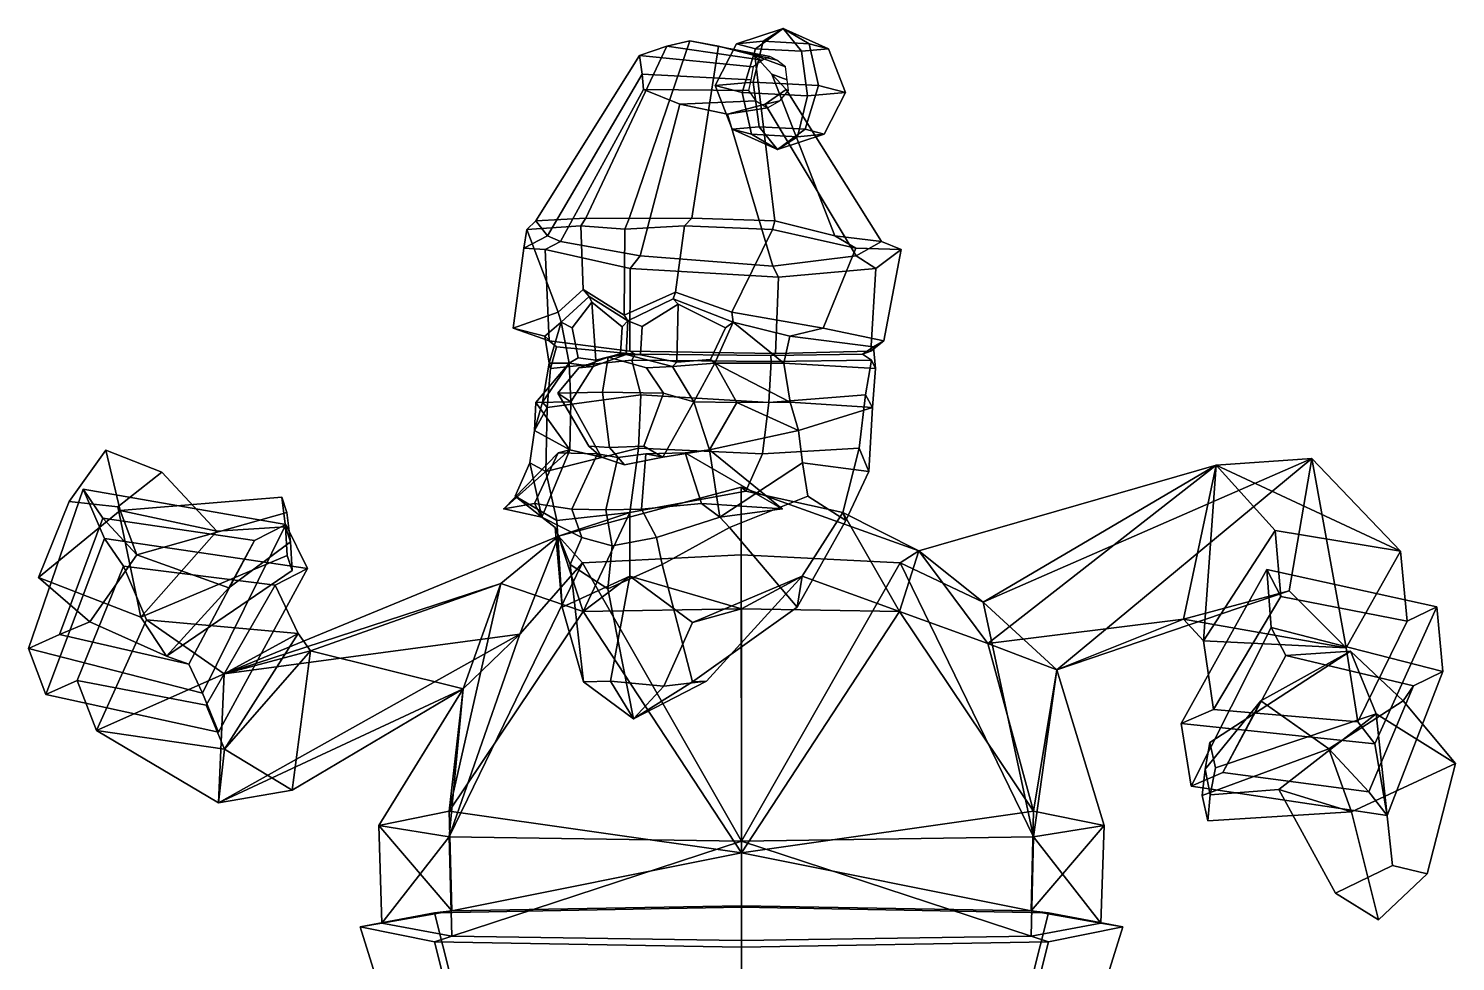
# Model space of a CAD drawing. Extents: x -242 to 239, y -158 to 324.
# Drawn here: x -241.7 to 238.6, y 10.1 to 324.1 of the extents above; entities that cross this region are included whole.
import ezdxf

# ---------------------------------------------------------------- set-up
doc = ezdxf.new("R2010")
doc.units = 0

msp = doc.modelspace()

# ---------------------------------------------------------------- linework, layer by layer
for p in [(-81.782433, 162.4823, 66.556587), (11.933742, 162.4823, 111.663635)]:
    msp.add_point(p)
for points in [[(5.599114, 319.831787, 3.825067), (12.322762, 324.136414, -10.144235), (-3.446187, 319.001892, -8.761056)], [(-3.446187, 319.001892, -8.761056), (12.322762, 324.136414, -10.144235), (2.988065, 317.342102, -22.129099)], [(12.322762, 324.136414, -10.144235), (18.467644, 316.512207, -22.911074), (2.988065, 317.342102, -22.129099)], [(5.599114, 319.831787, 3.825067), (21.078695, 319.001892, 3.04316), (12.322762, 324.136414, -10.144235)], [(12.322762, 324.136414, -10.144235), (27.512947, 317.342102, -10.324883), (18.467644, 316.512207, -22.911074)], [(21.078695, 319.001892, 3.04316), (27.512947, 317.342102, -10.324883), (12.322762, 324.136414, -10.144235)], [(-70.939857, 259.394043, 60.057053), (-54.151421, 260.266205, 82.498932), (-26.878944, 318.151642, 49.202705), (-36.040905, 315.073486, 40.729267)], [(-39.545177, 260.153259, 97.779648), (-19.131643, 319.948029, 55.303139), (-26.878944, 318.151642, 49.202705), (-54.151421, 260.266205, 82.498932)], [(-39.545177, 260.153259, 97.779648), (-18.490595, 260.266205, 99.66304), (-9.530823, 318.151642, 57.552631), (-19.131643, 319.948029, 55.303139)], [(5.356019, 313.435608, -1.907923), (2.246659, 311.282776, -3.150227), (-36.040905, 315.073486, 40.729267), (-26.878944, 318.151642, 49.202705)], [(7.842748, 314.692017, -0.859417), (5.356019, 313.435608, -1.907923), (-26.878944, 318.151642, 49.202705), (-19.131643, 319.948029, 55.303139)], [(7.842748, 314.692017, -0.859417), (-19.131643, 319.948029, 55.303139), (-9.530823, 318.151642, 57.552631), (10.213493, 313.435608, 0.430057)], [(9.522233, 259.394043, 98.784714), (2.807155, 315.073486, 59.427452), (-9.530823, 318.151642, 57.552631), (-18.490595, 260.266205, 99.66304)], [(2.235302, 306.119934, 10.813848), (5.599114, 319.831787, 3.825067), (-3.446187, 319.001892, -8.761056), (-10.556712, 304.94632, -6.985609)], [(-10.556712, 304.94632, -6.985609), (-3.446187, 319.001892, -8.761056), (2.988065, 317.342102, -22.129099), (-1.457271, 302.598999, -25.890949)], [(10.213493, 313.435608, 0.430057), (-9.530823, 318.151642, 57.552631), (2.807155, 315.073486, 59.427452), (13.124115, 311.282776, 2.085266)], [(2.988065, 317.342102, -22.129099), (18.467644, 316.512207, -22.911074), (20.434145, 301.425323, -26.996752), (-1.457271, 302.598999, -25.890949)], [(2.235302, 306.119934, 10.813848), (24.126701, 304.946289, 9.708071), (21.078695, 319.001892, 3.04316), (5.599114, 319.831787, 3.825067)], [(27.512947, 317.342102, -10.324883), (33.226143, 302.598969, -9.19727), (20.434145, 301.425323, -26.996752), (18.467644, 316.512207, -22.911074)], [(24.126701, 304.946289, 9.708071), (33.226143, 302.598969, -9.19727), (27.512947, 317.342102, -10.324883), (21.078695, 319.001892, 3.04316)], [(-67.030006, 254.347687, 31.088392), (-70.939857, 259.394043, 60.057053), (-36.040905, 315.073486, 40.729267), (-35.183743, 308.733521, 32.772087)], [(2.246659, 311.282776, -3.150227), (1.366171, 306.848633, -3.050258), (-35.183743, 308.733521, 32.772087), (-36.040905, 315.073486, 40.729267)], [(29.724207, 254.347687, 77.657707), (8.491523, 308.73349, 53.793682), (2.807155, 315.073486, 59.427452), (9.522233, 259.394043, 98.784714)], [(13.124115, 311.282776, 2.085266), (2.807155, 315.073486, 59.427452), (8.491523, 308.73349, 53.793682), (13.595244, 306.848633, 2.835789)], [(-62.65036, 252.410858, 7.532011), (-67.030006, 254.347687, 31.088392), (-35.183743, 308.733521, 32.772087), (-34.755127, 303.619415, 26.226997)], [(1.366171, 306.848633, -3.050258), (0.582347, 303.271881, -3.005037), (-34.755127, 303.619415, 26.226997), (-35.183743, 308.733521, 32.772087)], [(45.403042, 252.410858, 59.539795), (13.339589, 303.619415, 49.37574), (8.491523, 308.73349, 53.793682), (29.724207, 254.347687, 77.657707)], [(13.595244, 306.848633, 2.835789), (8.491523, 308.73349, 53.793682), (13.339589, 303.619415, 49.37574), (14.048865, 303.271881, 3.476613)], [(-35.864693, 247.581177, -2.953673), (-62.65036, 252.410858, 7.532011), (-34.755127, 303.619415, 26.226997), (-22.518835, 298.620239, 25.51688)], [(0.582347, 303.271881, -3.005037), (3.124976, 299.775513, -1.368211), (-22.518835, 298.620239, 25.51688), (-34.755127, 303.619415, 26.226997)], [(2.235302, 306.119934, 10.813848), (-10.556712, 304.94632, -6.985609), (-4.843511, 290.203186, -5.857925), (4.20179, 291.033081, 6.728198)], [(-10.556712, 304.94632, -6.985609), (-1.457271, 302.598999, -25.890949), (1.590741, 288.543396, -19.225967), (-4.843511, 290.203186, -5.857925)], [(1.590741, 288.543396, -19.225967), (-1.457271, 302.598999, -25.890949), (20.434145, 301.425323, -26.996752), (17.07032, 287.71347, -20.007944)], [(2.235302, 306.119934, 10.813848), (4.20179, 291.033081, 6.728198), (19.68137, 290.203186, 5.94629), (24.126701, 304.946289, 9.708071)], [(36.888927, 247.581177, 32.063778), (6.261361, 298.620239, 39.36924), (13.339589, 303.619415, 49.37574), (45.403042, 252.410858, 59.539795)], [(14.048865, 303.271881, 3.476613), (13.339589, 303.619415, 49.37574), (6.261361, 298.620239, 39.36924), (11.18343, 299.775513, 2.510451)], [(26.115622, 288.543396, -7.421753), (17.07032, 287.71347, -20.007944), (20.434145, 301.425323, -26.996752), (33.226143, 302.598969, -9.19727)], [(24.126701, 304.946289, 9.708071), (19.68137, 290.203186, 5.94629), (26.115622, 288.543396, -7.421753), (33.226143, 302.598969, -9.19727)], [(8.842173, 244.156799, -2.751795), (-35.864693, 247.581177, -2.953673), (-22.518835, 298.620239, 25.51688), (-6.391259, 295.25238, 28.833208)], [(3.124976, 299.775513, -1.368211), (7.045481, 297.420044, 0.797004), (-6.391259, 295.25238, 28.833208), (-22.518835, 298.620239, 25.51688)], [(11.18343, 299.775513, 2.510451), (6.261361, 298.620239, 39.36924), (-6.391259, 295.25238, 28.833208), (7.045481, 297.420044, 0.797004)], [(8.842173, 244.156799, -2.751795), (-6.391259, 295.25238, 28.833208), (6.261361, 298.620239, 39.36924), (36.888927, 247.581177, 32.063778)], [(4.20179, 291.033081, 6.728198), (-4.843511, 290.203186, -5.857925), (10.346638, 283.408875, -6.03859)], [(-4.843511, 290.203186, -5.857925), (1.590741, 288.543396, -19.225967), (10.346638, 283.408875, -6.03859)], [(10.346638, 283.408875, -6.03859), (1.590741, 288.543396, -19.225967), (17.07032, 287.71347, -20.007944)], [(4.20179, 291.033081, 6.728198), (10.346638, 283.408875, -6.03859), (19.68137, 290.203186, 5.94629)], [(19.68137, 290.203186, 5.94629), (10.346638, 283.408875, -6.03859), (26.115622, 288.543396, -7.421753)], [(10.346638, 283.408875, -6.03859), (17.07032, 287.71347, -20.007944), (26.115622, 288.543396, -7.421753)], [(-73.986374, 256.444275, 63.522026), (-70.939857, 259.394043, 60.057053), (-67.030006, 254.347687, 31.088392), (-75.012947, 250.214417, 28.539202)], [(-55.866356, 257.719818, 86.958115), (-54.151421, 260.266205, 82.498932), (-70.939857, 259.394043, 60.057053), (-73.986374, 256.444275, 63.522026)], [(-41.014297, 256.607758, 100.831947), (-39.545177, 260.153259, 97.779648), (-54.151421, 260.266205, 82.498932), (-55.866356, 257.719818, 86.958115)], [(-41.014297, 256.607758, 100.831947), (-20.905949, 257.719818, 103.785103), (-18.490595, 260.266205, 99.66304), (-39.545177, 260.153259, 97.779648)], [(-20.905949, 257.719818, 103.785103), (8.714588, 256.444275, 103.327286), (9.522233, 259.394043, 98.784714), (-18.490595, 260.266205, 99.66304)], [(8.714588, 256.444275, 103.327286), (36.69648, 250.214417, 82.306686), (29.724207, 254.347687, 77.657707), (9.522233, 259.394043, 98.784714)], [(-63.450615, 228.662231, 73.699852), (-73.986374, 256.444275, 63.522026), (-75.012947, 250.214417, 28.539202), (-78.634377, 223.21051, 45.394836)], [(-55.013355, 236.229553, 90.620193), (-55.866356, 257.719818, 86.958115), (-73.986374, 256.444275, 63.522026), (-63.450615, 228.662231, 73.699852)], [(-41.269726, 227.663177, 101.36264), (-41.014297, 256.607758, 100.831947), (-55.866356, 257.719818, 86.958115), (-55.013355, 236.229553, 90.620193)], [(-41.269726, 227.663177, 101.36264), (-23.946085, 235.422394, 105.598007), (-20.905949, 257.719818, 103.785103), (-41.014297, 256.607758, 100.831947)], [(-23.946085, 235.422394, 105.598007), (-5.026733, 228.662231, 101.820183), (8.714588, 256.444275, 103.327286), (-20.905949, 257.719818, 103.785103)], [(-5.026733, 228.662231, 101.820183), (25.781759, 223.21051, 95.651947), (36.69648, 250.214417, 82.306686), (8.714588, 256.444275, 103.327286)], [(-78.634377, 223.21051, 45.394836), (-75.012947, 250.214417, 28.539202), (-67.868683, 249.747925, 3.260792), (-66.439819, 219.010376, 9.513678)], [(-75.012947, 250.214417, 28.539202), (-67.030006, 254.347687, 31.088392), (-62.65036, 252.410858, 7.532011), (-67.868683, 249.747925, 3.260792)], [(-67.868683, 249.747925, 3.260792), (-62.65036, 252.410858, 7.532011), (-35.864693, 247.581177, -2.953673), (-39.244537, 243.343018, -8.679534)], [(-66.439819, 219.010376, 9.513678), (-67.868683, 249.747925, 3.260792), (-39.244537, 243.343018, -8.679534), (-39.357567, 215.553711, -6.38028)], [(25.781759, 223.21051, 95.651947), (46.218166, 219.010376, 63.73772), (51.996582, 249.747925, 60.953812), (36.69648, 250.214417, 82.306686)], [(36.69648, 250.214417, 82.306686), (51.996582, 249.747925, 60.953812), (45.403042, 252.410858, 59.539795), (29.724207, 254.347687, 77.657707)], [(51.996582, 249.747925, 60.953812), (43.472496, 243.343018, 31.133463), (36.888927, 247.581177, 32.063778), (45.403042, 252.410858, 59.539795)], [(46.218166, 219.010376, 63.73772), (41.745983, 215.553711, 32.65612), (43.472496, 243.343018, 31.133463), (51.996582, 249.747925, 60.953812)], [(-39.244537, 243.343018, -8.679534), (-35.864693, 247.581177, -2.953673), (8.842173, 244.156799, -2.751795), (10.772462, 240.417297, -6.762238)], [(43.472496, 243.343018, 31.133463), (10.772462, 240.417297, -6.762238), (8.842173, 244.156799, -2.751795), (36.888927, 247.581177, 32.063778)], [(-39.357567, 215.553711, -6.38028), (-39.244537, 243.343018, -8.679534), (10.772462, 240.417297, -6.762238), (9.760861, 214.723877, -4.660499)], [(41.745983, 215.553711, 32.65612), (9.760861, 214.723877, -4.660499), (10.772462, 240.417297, -6.762238), (43.472496, 243.343018, 31.133463)], [(-55.013355, 236.229553, 90.620193), (-63.450615, 228.662231, 73.699852), (-62.434814, 225.316376, 72.264297), (-52.976746, 233.974609, 90.005898)], [(-41.269726, 227.663177, 101.36264), (-55.013355, 236.229553, 90.620193), (-52.976746, 233.974609, 90.005898), (-40.003349, 225.7005, 98.73156)], [(-41.269726, 227.663177, 101.36264), (-40.003349, 225.7005, 98.73156), (-24.73645, 233.16748, 103.623039), (-23.946085, 235.422394, 105.598007)], [(-23.946085, 235.422394, 105.598007), (-24.73645, 233.16748, 103.623039), (-4.538432, 225.316376, 100.13073), (-5.026733, 228.662231, 101.820183)], [(-52.094582, 232.007935, 87.576233), (-52.976746, 233.974609, 90.005898), (-62.434814, 225.316376, 72.264297), (-58.695141, 223.372406, 73.765503)], [(-50.723587, 212.471863, 86.801506), (-52.094582, 232.007935, 87.576233), (-58.695141, 223.372406, 73.765503), (-56.694981, 213.265991, 78.249626)], [(-52.094582, 232.007935, 87.576233), (-41.953419, 223.683929, 94.516785), (-40.003349, 225.7005, 98.73156), (-52.976746, 233.974609, 90.005898)], [(-41.953419, 223.683929, 94.516785), (-52.094582, 232.007935, 87.576233), (-50.723587, 212.471863, 86.801506), (-42.428165, 214.593323, 95.503136)], [(-23.075825, 231.307495, 101.341591), (-24.73645, 233.16748, 103.623039), (-40.003349, 225.7005, 98.73156), (-35.161163, 223.808105, 97.982399)], [(-35.161163, 223.808105, 97.982399), (-35.726391, 214.335754, 99.156731), (-23.514868, 211.842407, 99.217033), (-23.075825, 231.307495, 101.341591)], [(-23.075825, 231.307495, 101.341591), (-7.172363, 223.422974, 95.783234), (-4.538432, 225.316376, 100.13073), (-24.73645, 233.16748, 103.623039)], [(-23.514868, 211.842407, 99.217033), (-12.161275, 212.665131, 97.676903), (-7.172363, 223.422974, 95.783234), (-23.075825, 231.307495, 101.341591)], [(-67.925163, 220.569641, 51.1959), (-62.434814, 225.316376, 72.264297), (-63.450615, 228.662231, 73.699852), (-78.634377, 223.21051, 45.394836)], [(14.567205, 220.569641, 90.900764), (25.781759, 223.21051, 95.651947), (-5.026733, 228.662231, 101.820183), (-4.538432, 225.316376, 100.13073)], [(-78.634377, 223.21051, 45.394836), (-66.439819, 219.010376, 9.513678), (-64.023987, 217.031555, 12.116275), (-67.925163, 220.569641, 51.1959)], [(-66.432526, 211.466766, 52.643444), (-62.434814, 225.316376, 72.264297), (-67.925163, 220.569641, 51.1959)], [(-59.707783, 211.453552, 77.966576), (-62.434814, 225.316376, 72.264297), (-66.432526, 211.466766, 52.643444)], [(-56.694981, 213.265991, 78.249626), (-58.695141, 223.372406, 73.765503), (-62.434814, 225.316376, 72.264297), (-59.707783, 211.453552, 77.966576)], [(-42.428165, 214.593323, 95.503136), (-40.58997, 214.434143, 99.950348), (-40.003349, 225.7005, 98.73156), (-41.953419, 223.683929, 94.516785)], [(-35.726391, 214.335754, 99.156731), (-35.161163, 223.808105, 97.982399), (-40.003349, 225.7005, 98.73156), (-40.58997, 214.434143, 99.950348)], [(-12.161275, 212.665131, 97.676903), (-10.696329, 211.453552, 101.556549), (-4.538432, 225.316376, 100.13073), (-7.172363, 223.422974, 95.783234)], [(-10.696329, 211.453552, 101.556549), (12.504706, 211.466766, 90.637161), (-4.538432, 225.316376, 100.13073)], [(12.504706, 211.466766, 90.637161), (14.567205, 220.569641, 90.900764), (-4.538432, 225.316376, 100.13073)], [(25.781759, 223.21051, 95.651947), (14.567205, 220.569641, 90.900764), (42.677017, 217.031555, 63.473129), (46.218166, 219.010376, 63.73772)], [(-67.925163, 220.569641, 51.1959), (-64.023987, 217.031555, 12.116275), (-65.988579, 209.655396, 12.729166), (-66.432526, 211.466766, 52.643444)], [(-66.439819, 219.010376, 9.513678), (-39.357567, 215.553711, -6.38028), (-37.486855, 214.469971, -4.303928), (-64.023987, 217.031555, 12.116275)], [(-65.988579, 209.655396, 12.729166), (-64.023987, 217.031555, 12.116275), (-37.486855, 214.469971, -4.303928), (-38.629013, 212.514038, -7.262715)], [(14.567205, 220.569641, 90.900764), (12.504706, 211.466766, 90.637161), (43.423542, 209.655396, 65.390923), (42.677017, 217.031555, 63.473129)], [(46.218166, 219.010376, 63.73772), (42.677017, 217.031555, 63.473129), (38.956181, 214.469971, 32.489296), (41.745983, 215.553711, 32.65612)], [(43.423542, 209.655396, 65.390923), (41.981171, 212.514038, 31.536221), (38.956181, 214.469971, 32.489296), (42.677017, 217.031555, 63.473129)], [(-71.002426, 198.190674, 76.461983), (-59.707783, 211.453552, 77.966576), (-68.723427, 198.368408, 51.772949)], [(-71.002426, 198.190674, 76.461983), (-59.132019, 198.427429, 85.537064), (-59.707783, 211.453552, 77.966576)], [(-66.432526, 211.466766, 52.643444), (-65.988579, 209.655396, 12.729166), (-67.110229, 196.526398, 15.009326), (-68.723427, 198.368408, 51.772949)], [(-68.723427, 198.368408, 51.772949), (-59.707783, 211.453552, 77.966576), (-66.432526, 211.466766, 52.643444)], [(-67.110229, 196.526398, 15.009326), (-65.988579, 209.655396, 12.729166), (-38.629013, 212.514038, -7.262715), (-35.652096, 200.780579, -7.118843)], [(-48.544437, 201.745331, 117.072624), (-46.61298, 213.444153, 113.059761), (-56.503399, 209.91449, 104.503014), (-63.500843, 201.386322, 102.72477)], [(-50.723587, 212.471863, 86.801506), (-56.694981, 213.265991, 78.249626), (-59.707783, 211.453552, 77.966576), (-51.671997, 210.346069, 88.847801)], [(-59.132019, 198.427429, 85.537064), (-51.671997, 210.346069, 88.847801), (-59.707783, 211.453552, 77.966576)], [(-46.61298, 213.444153, 113.059761), (-40.58997, 214.434143, 99.950348), (-51.671997, 210.346069, 88.847801), (-56.503399, 209.91449, 104.503014)], [(-50.723587, 212.471863, 86.801506), (-51.671997, 210.346069, 88.847801), (-40.58997, 214.434143, 99.950348), (-42.428165, 214.593323, 95.503136)], [(-48.544437, 201.745331, 117.072624), (-28.000513, 201.386322, 119.81163), (-33.755466, 209.91449, 115.451942), (-46.61298, 213.444153, 113.059761)], [(-46.61298, 213.444153, 113.059761), (-33.755466, 209.91449, 115.451942), (-24.999393, 210.346069, 101.685745), (-40.58997, 214.434143, 99.950348)], [(-23.514868, 211.842407, 99.217033), (-35.726391, 214.335754, 99.156731), (-40.58997, 214.434143, 99.950348), (-24.999393, 210.346069, 101.685745)], [(-39.357567, 215.553711, -6.38028), (9.760861, 214.723877, -4.660499), (8.179764, 214.070465, -1.375555), (-37.486855, 214.469971, -4.303928)], [(-38.629013, 212.514038, -7.262715), (-37.486855, 214.469971, -4.303928), (8.179764, 214.070465, -1.375555), (8.211805, 212.025146, -1.442129)], [(-35.652096, 200.780579, -7.118843), (-38.629013, 212.514038, -7.262715), (8.211805, 212.025146, -1.442129), (7.41362, 198.194336, 0.216209)], [(-23.514868, 211.842407, 99.217033), (-24.999393, 210.346069, 101.685745), (-10.696329, 211.453552, 101.556549), (-12.161275, 212.665131, 97.676903)], [(-17.75812, 198.427429, 105.450966), (-10.696329, 211.453552, 101.556549), (-24.999393, 210.346069, 101.685745)], [(-3.260337, 198.190674, 109.067307), (-10.696329, 211.453552, 101.556549), (-17.75812, 198.427429, 105.450966)], [(14.614174, 198.368408, 91.884628), (12.504706, 211.466766, 90.637161), (-10.696329, 211.453552, 101.556549)], [(-3.260337, 198.190674, 109.067307), (14.614174, 198.368408, 91.884628), (-10.696329, 211.453552, 101.556549)], [(40.011669, 200.780579, 29.299307), (7.41362, 198.194336, 0.216209), (8.211805, 212.025146, -1.442129), (41.981171, 212.514038, 31.536221)], [(41.745983, 215.553711, 32.65612), (38.956181, 214.469971, 32.489296), (8.179764, 214.070465, -1.375555), (9.760861, 214.723877, -4.660499)], [(41.981171, 212.514038, 31.536221), (8.211805, 212.025146, -1.442129), (8.179764, 214.070465, -1.375555), (38.956181, 214.469971, 32.489296)], [(12.504706, 211.466766, 90.637161), (14.614174, 198.368408, 91.884628), (42.341148, 196.526398, 67.68998), (43.423542, 209.655396, 65.390923)], [(42.341148, 196.526398, 67.68998), (40.011669, 200.780579, 29.299307), (41.981171, 212.514038, 31.536221), (43.423542, 209.655396, 65.390923)], [(-63.500843, 201.386322, 102.72477), (-56.503399, 209.91449, 104.503014), (-51.671997, 210.346069, 88.847801), (-59.132019, 198.427429, 85.537064)], [(-28.000513, 201.386322, 119.81163), (-17.75812, 198.427429, 105.450966), (-24.999393, 210.346069, 101.685745), (-33.755466, 209.91449, 115.451942)], [(-46.139568, 183.134644, 112.07618), (-48.544437, 201.745331, 117.072624), (-63.500843, 201.386322, 102.72477), (-53.124252, 183.512024, 102.896317)], [(-46.139568, 183.134644, 112.07618), (-34.607693, 183.512024, 111.808624), (-28.000513, 201.386322, 119.81163), (-48.544437, 201.745331, 117.072624)], [(-68.723427, 198.368408, 51.772949), (-67.110229, 196.526398, 15.009326), (-71.358368, 188.833313, 50.177738)], [(-71.358368, 188.833313, 50.177738), (-71.002426, 198.190674, 76.461983), (-68.723427, 198.368408, 51.772949)], [(-59.480415, 182.297607, 79.031998), (-71.002426, 198.190674, 76.461983), (-71.358368, 188.833313, 50.177738)], [(-59.480415, 182.297607, 79.031998), (-59.132019, 198.427429, 85.537064), (-71.002426, 198.190674, 76.461983)], [(-67.564934, 175.017761, 16.960173), (-67.110229, 196.526398, 15.009326), (-35.652096, 200.780579, -7.118843), (-36.414326, 182.879761, -3.707383)], [(-53.124252, 183.512024, 102.896317), (-63.500843, 201.386322, 102.72477), (-59.132019, 198.427429, 85.537064), (-48.890934, 179.840576, 90.757713)], [(-48.890934, 179.840576, 90.757713), (-59.132019, 198.427429, 85.537064), (-59.480415, 182.297607, 79.031998)], [(-36.414326, 182.879761, -3.707383), (-35.652096, 200.780579, -7.118843), (7.41362, 198.194336, 0.216209), (5.285491, 180.962708, 4.637693)], [(-34.607693, 183.512024, 111.808624), (-28.226994, 179.840576, 100.70359), (-17.75812, 198.427429, 105.450966), (-28.000513, 201.386322, 119.81163)], [(-28.226994, 179.840576, 100.70359), (-12.456619, 182.297607, 101.665276), (-17.75812, 198.427429, 105.450966)], [(-12.456619, 182.297607, 101.665276), (-3.260337, 198.190674, 109.067307), (-17.75812, 198.427429, 105.450966)], [(-12.456619, 182.297607, 101.665276), (17.504667, 188.833313, 92.948898), (-3.260337, 198.190674, 109.067307)], [(17.504667, 188.833313, 92.948898), (14.614174, 198.368408, 91.884628), (-3.260337, 198.190674, 109.067307)], [(37.820869, 182.879761, 32.023174), (5.285491, 180.962708, 4.637693), (7.41362, 198.194336, 0.216209), (40.011669, 200.780579, 29.299307)], [(14.614174, 198.368408, 91.884628), (17.504667, 188.833313, 92.948898), (42.341148, 196.526398, 67.68998)], [(41.100082, 175.017761, 69.262337), (37.820869, 182.879761, 32.023174), (40.011669, 200.780579, 29.299307), (42.341148, 196.526398, 67.68998)], [(-73.013092, 177.912476, 49.913185), (-71.358368, 188.833313, 50.177738), (-67.110229, 196.526398, 15.009326), (-67.564934, 175.017761, 16.960173)], [(18.743681, 177.912476, 94.077148), (41.100082, 175.017761, 69.262337), (42.341148, 196.526398, 67.68998), (17.504667, 188.833313, 92.948898)], [(-73.013092, 177.912476, 49.913185), (-68.892746, 159.653809, 82.197968), (-59.480415, 182.297607, 79.031998), (-71.358368, 188.833313, 50.177738)], [(18.743681, 177.912476, 94.077148), (17.504667, 188.833313, 92.948898), (-12.456619, 182.297607, 101.665276), (-9.059462, 159.653809, 110.996658)], [(-63.842125, 158.525452, 23.817686), (-67.564934, 175.017761, 16.960173), (-36.414326, 182.879761, -3.707383), (-39.359715, 161.25, 26.466305)], [(-46.139568, 183.134644, 112.07618), (-53.124252, 183.512024, 102.896317), (-48.890934, 179.840576, 90.757713), (-41.158493, 177.217102, 101.131531)], [(-46.139568, 183.134644, 112.07618), (-41.158493, 177.217102, 101.131531), (-28.226994, 179.840576, 100.70359), (-34.607693, 183.512024, 111.808624)], [(-39.359715, 161.25, 26.466305), (-36.414326, 182.879761, -3.707383), (5.285491, 180.962708, 4.637693), (-0.298874, 168.365967, 9.851535)], [(32.399494, 161.25, 38.548214), (-0.298874, 168.365967, 9.851535), (5.285491, 180.962708, 4.637693), (37.820869, 182.879761, 32.023174)], [(33.418095, 158.525452, 70.630547), (32.399494, 161.25, 38.548214), (37.820869, 182.879761, 32.023174), (41.100082, 175.017761, 69.262337)], [(-228.037048, 164.960663, 193.686203), (-215.683151, 182.144348, 198.945206), (-210.845596, 161.878296, 133.091766), (-238.381607, 139.341064, 140.392807)], [(-211.700974, 163.132263, 210.332199), (-196.811234, 174.733429, 206.102097), (-215.683151, 182.144348, 198.945206), (-228.037048, 164.960663, 193.686203)], [(-196.811234, 174.733429, 206.102097), (-178.324829, 154.878174, 158.510178), (-210.845596, 161.878296, 133.091766), (-215.683151, 182.144348, 198.945206)], [(-63.434803, 181.262573, 92.703674), (-59.480415, 182.297607, 79.031998), (-81.782433, 162.4823, 66.556587)], [(-81.782433, 162.4823, 66.556587), (-59.480415, 182.297607, 79.031998), (-68.892746, 159.653809, 82.197968)], [(-71.41346, 164.286133, 92.039726), (-63.434803, 181.262573, 92.703674), (-81.782433, 162.4823, 66.556587)], [(-73.013092, 177.912476, 49.913185), (-77.876656, 166.74585, 51.432999), (-64.408981, 156.185425, 74.45755), (-68.892746, 159.653809, 82.197968)], [(-63.842125, 158.525452, 23.817686), (-77.876656, 166.74585, 51.432999), (-73.013092, 177.912476, 49.913185), (-67.564934, 175.017761, 16.960173)], [(-50.245487, 181.003601, 99.189827), (-63.434803, 181.262573, 92.703674), (-71.41346, 164.286133, 92.039726), (-58.785686, 162.334045, 107.800217)], [(-63.434803, 181.262573, 92.703674), (-50.245487, 181.003601, 99.189827), (-48.890934, 179.840576, 90.757713), (-59.480415, 182.297607, 79.031998)], [(-58.785686, 162.334045, 107.800217), (-47.37886, 162.149475, 114.055206), (-43.317337, 179.66571, 105.616829), (-50.245487, 181.003601, 99.189827)], [(-43.317337, 179.66571, 105.616829), (-41.158493, 177.217102, 101.131531), (-48.890934, 179.840576, 90.757713), (-50.245487, 181.003601, 99.189827)], [(-35.374367, 162.334045, 119.068451), (-33.972279, 181.003601, 107.022369), (-43.317337, 179.66571, 105.616829), (-47.37886, 162.149475, 114.055206)], [(-43.317337, 179.66571, 105.616829), (-33.972279, 181.003601, 107.022369), (-28.226994, 179.840576, 100.70359), (-41.158493, 177.217102, 101.131531)], [(-33.972279, 181.003601, 107.022369), (-35.374367, 162.334045, 119.068451), (-15.179008, 164.286133, 119.106247), (-20.675165, 181.262573, 113.284554)], [(-20.675165, 181.262573, 113.284554), (-12.456619, 182.297607, 101.665276), (-28.226994, 179.840576, 100.70359), (-33.972279, 181.003601, 107.022369)], [(-20.675165, 181.262573, 113.284554), (11.933742, 162.4823, 111.663635), (-12.456619, 182.297607, 101.665276)], [(-15.179008, 164.286133, 119.106247), (11.933742, 162.4823, 111.663635), (-20.675165, 181.262573, 113.284554)], [(11.933742, 162.4823, 111.663635), (-9.059462, 159.653809, 110.996658), (-12.456619, 182.297607, 101.665276)], [(18.743681, 177.912476, 94.077148), (-9.059462, 159.653809, 110.996658), (-5.806851, 156.185425, 102.663666), (20.589825, 166.74585, 98.826447)], [(33.418095, 158.525452, 70.630547), (41.100082, 175.017761, 69.262337), (18.743681, 177.912476, 94.077148), (20.589825, 166.74585, 98.826447)], [(79.600594, 131.066772, -31.498581), (158.009888, 177.115204, 38.580257), (190.24852, 179.329834, 9.241978)], [(104.38401, 108.272186, -2.798433), (79.600594, 131.066772, -31.498581), (190.24852, 179.329834, 9.241978)], [(182.623489, 134.885681, 9.235073), (104.38401, 108.272186, -2.798433), (190.24852, 179.329834, 9.241978)], [(220.049973, 148.23877, 72.166115), (190.24852, 179.329834, 9.241978), (158.009888, 177.115204, 38.580257)], [(201.791885, 115.672943, 46.259472), (182.623489, 134.885681, 9.235073), (190.24852, 179.329834, 9.241978)], [(201.791885, 115.672943, 46.259472), (190.24852, 179.329834, 9.241978), (220.049973, 148.23877, 72.166115)], [(-211.700974, 163.132263, 210.332199), (-203.877243, 125.952057, 152.754486), (-178.324829, 154.878174, 158.510178), (-196.811234, 174.733429, 206.102097)], [(81.216515, 117.05719, 39.428734), (158.009888, 177.115204, 38.580257), (57.946964, 148.291656, 3.316956)], [(79.600594, 131.066772, -31.498581), (57.946964, 148.291656, 3.316956), (158.009888, 177.115204, 38.580257)], [(81.216515, 117.05719, 39.428734), (147.045593, 125.25116, 40.475014), (158.009888, 177.115204, 38.580257)], [(153.718582, 117.999084, 53.039085), (158.009888, 177.115204, 38.580257), (147.045593, 125.25116, 40.475014)], [(153.718582, 117.999084, 53.039085), (177.89621, 155.188354, 82.291519), (158.009888, 177.115204, 38.580257)], [(220.049973, 148.23877, 72.166115), (158.009888, 177.115204, 38.580257), (177.89621, 155.188354, 82.291519)], [(-241.70546, 115.416595, 116.670525), (-223.340057, 169.07193, 91.211395), (-216.162491, 152.401062, 64.378052), (-235.886322, 99.910995, 87.987267)], [(-241.70546, 115.416595, 116.670525), (-231.336853, 120.129822, 116.50872), (-216.688873, 159.298187, 97.958778), (-223.340057, 169.07193, 91.211395)], [(-147.833313, 142.320862, 85.336792), (-216.162491, 152.401062, 64.378052), (-223.340057, 169.07193, 91.211395), (-155.067963, 157.144684, 114.06266)], [(-155.067963, 157.144684, 114.06266), (-223.340057, 169.07193, 91.211395), (-216.688873, 159.298187, 97.958778), (-165.702393, 151.742004, 114.533066)], [(-1.814298, 169.682526, 6.283484), (-1.820645, 146.970581, -45.562836), (-55.27417, 144.219849, -35.670303), (-63.29982, 153.185059, 2.636666)], [(-1.814298, 169.682526, 6.283484), (-63.29982, 153.185059, 2.636666), (-39.359715, 161.25, 26.466305), (-0.298874, 168.365967, 9.851535)], [(-1.814298, 169.682526, 6.283484), (57.946964, 148.291656, 3.316956), (51.681934, 144.219849, -35.670307), (-1.820645, 146.970581, -45.562836)], [(-0.298874, 168.365967, 9.851535), (32.399494, 161.25, 38.548214), (57.946964, 148.291656, 3.316956), (-1.814298, 169.682526, 6.283484)], [(-211.700974, 163.132263, 210.332199), (-228.037048, 164.960663, 193.686203), (-238.381607, 139.341064, 140.392807), (-203.877243, 125.952057, 152.754486)], [(-156.501862, 166.329926, 156.275146), (-154.773071, 161.257385, 144.496231), (-205.216034, 146.898499, 100.761505), (-210.845596, 161.878296, 133.091766)], [(-155.197342, 156.407532, 161.672806), (-156.501862, 166.329926, 156.275146), (-210.845596, 161.878296, 133.091766), (-178.324829, 154.878174, 158.510178)], [(-155.197342, 156.407532, 161.672806), (-153.588959, 151.310974, 149.866531), (-154.773071, 161.257385, 144.496231), (-156.501862, 166.329926, 156.275146)], [(-68.892746, 159.653809, 82.197968), (-71.41346, 164.286133, 92.039726), (-81.782433, 162.4823, 66.556587)], [(-64.408981, 156.185425, 74.45755), (-77.876656, 166.74585, 51.432999), (-63.842125, 158.525452, 23.817686), (-62.048912, 129.329132, 43.329762)], [(-58.785686, 162.334045, 107.800217), (-71.41346, 164.286133, 92.039726), (-68.892746, 159.653809, 82.197968), (-55.504753, 152.766083, 98.674103)], [(-35.374367, 162.334045, 119.068451), (-30.288382, 152.766083, 110.811134), (-9.059462, 159.653809, 110.996658), (-15.179008, 164.286133, 119.106247)], [(-9.059462, 159.653809, 110.996658), (11.933742, 162.4823, 111.663635), (-15.179008, 164.286133, 119.106247)], [(-5.806851, 156.185425, 102.663666), (17.049419, 129.329132, 81.401016), (33.418095, 158.525452, 70.630547), (20.589825, 166.74585, 98.826447)], [(-238.381607, 139.341064, 140.392807), (-210.845596, 161.878296, 133.091766), (-205.216034, 146.898499, 100.761505), (-221.122147, 124.400543, 110.039772)], [(-221.122147, 124.400543, 110.039772), (-205.216034, 146.898499, 100.761505), (-216.688873, 159.298187, 97.958778), (-231.336853, 120.129822, 116.50872)], [(-174.322495, 135.834106, 112.325294), (-165.702393, 151.742004, 114.533066), (-216.688873, 159.298187, 97.958778), (-205.216034, 146.898499, 100.761505)], [(-153.588959, 151.310974, 149.866531), (-174.322495, 135.834106, 112.325294), (-205.216034, 146.898499, 100.761505), (-154.773071, 161.257385, 144.496231)], [(-59.369167, 143.674377, 99.365311), (-55.504753, 152.766083, 98.674103), (-68.892746, 159.653809, 82.197968), (-64.408981, 156.185425, 74.45755)], [(-62.048912, 129.329132, 43.329762), (-63.842125, 158.525452, 23.817686), (-39.359715, 161.25, 26.466305), (-39.291676, 139.790771, 53.220264)], [(-63.29982, 153.185059, 2.636666), (-55.017273, 127.858093, 61.715473), (-39.359715, 161.25, 26.466305)], [(-47.37886, 162.149475, 114.055206), (-58.785686, 162.334045, 107.800217), (-55.504753, 152.766083, 98.674103), (-45.303959, 149.950897, 109.744316)], [(-55.017273, 127.858093, 61.715473), (-39.291676, 139.790771, 53.220264), (-39.359715, 161.25, 26.466305)], [(-47.37886, 162.149475, 114.055206), (-45.303959, 149.950897, 109.744316), (-30.288382, 152.766083, 110.811134), (-35.374367, 162.334045, 119.068451)], [(-28.417917, 143.674377, 114.262627), (-5.806851, 156.185425, 102.663666), (-9.059462, 159.653809, 110.996658), (-30.288382, 152.766083, 110.811134)], [(17.049419, 129.329132, 81.401016), (18.652567, 139.790771, 66.983536), (32.399494, 161.25, 38.548214), (33.418095, 158.525452, 70.630547)], [(51.44173, 127.858093, 61.715469), (32.399494, 161.25, 38.548214), (18.652567, 139.790771, 66.983536)], [(57.946964, 148.291656, 3.316956), (32.399494, 161.25, 38.548214), (51.44173, 127.858093, 61.715469)], [(-154.698334, 146.744873, 166.871323), (-155.197342, 156.407532, 161.672806), (-178.324829, 154.878174, 158.510178), (-203.877243, 125.952057, 152.754486)], [(-183.20108, 100.397278, 139.074783), (-155.067963, 157.144684, 114.06266), (-165.702393, 151.742004, 114.533066), (-187.731293, 110.19519, 132.797531)], [(-177.744415, 87.228989, 108.018761), (-147.833313, 142.320862, 85.336792), (-155.067963, 157.144684, 114.06266), (-183.20108, 100.397278, 139.074783)], [(-154.698334, 146.744873, 166.871323), (-152.975555, 141.655273, 155.055374), (-153.588959, 151.310974, 149.866531), (-155.197342, 156.407532, 161.672806)], [(-54.920948, 104.210785, 82.77935), (-59.369167, 143.674377, 99.365311), (-64.408981, 156.185425, 74.45755), (-62.048912, 129.329132, 43.329762)], [(-18.229719, 104.210785, 100.439407), (17.049419, 129.329132, 81.401016), (-5.806851, 156.185425, 102.663666), (-28.417917, 143.674377, 114.262627)], [(177.89621, 155.188354, 82.291519), (153.718582, 117.999084, 53.039085), (157.142975, 94.859024, 80.561211), (179.776398, 132.975342, 110.757187)], [(222.331467, 124.577698, 99.358681), (220.049973, 148.23877, 72.166115), (177.89621, 155.188354, 82.291519), (179.776398, 132.975342, 110.757187)], [(-235.886322, 99.910995, 87.987267), (-216.162491, 152.401062, 64.378052), (-209.741302, 143.107727, 70.815842), (-225.345779, 104.663727, 87.843475)], [(-147.833313, 142.320862, 85.336792), (-158.638962, 136.792419, 85.835541), (-209.741302, 143.107727, 70.815842), (-216.162491, 152.401062, 64.378052)], [(-195.305817, 112.797119, 121.129379), (-187.731293, 110.19519, 132.797531), (-165.702393, 151.742004, 114.533066), (-174.322495, 135.834106, 112.325294)], [(-152.975555, 141.655273, 155.055374), (-195.305817, 112.797119, 121.129379), (-174.322495, 135.834106, 112.325294), (-153.588959, 151.310974, 149.866531)], [(-82.738983, 137.351135, 49.749531), (-63.29982, 153.185059, 2.636666), (-175.877411, 106.935699, -2.015765)], [(-76.303802, 120.213226, -25.932917), (-175.877411, 106.935699, -2.015765), (-63.29982, 153.185059, 2.636666)], [(-82.738983, 137.351135, 49.749531), (-55.017273, 127.858093, 61.715473), (-63.29982, 153.185059, 2.636666)], [(-76.303802, 120.213226, -25.932917), (-63.29982, 153.185059, 2.636666), (-55.27417, 144.219849, -35.670303)], [(-46.753036, 135.507141, 112.754974), (-45.303959, 149.950897, 109.744316), (-55.504753, 152.766083, 98.674103), (-59.369167, 143.674377, 99.365311)], [(-46.753036, 135.507141, 112.754974), (-28.417917, 143.674377, 114.262627), (-30.288382, 152.766083, 110.811134), (-45.303959, 149.950897, 109.744316)], [(-154.698334, 146.744873, 166.871323), (-203.877243, 125.952057, 152.754486), (-195.305817, 112.797119, 121.129379), (-152.975555, 141.655273, 155.055374)], [(-100.117569, 52.063339, -66.792717), (-55.27417, 144.219849, -35.670303), (-1.75716, 50.506195, -101.843452)], [(-100.117569, 52.063339, -66.792717), (-76.303802, 120.213226, -25.932917), (-55.27417, 144.219849, -35.670303)], [(-1.75716, 50.506195, -101.843452), (-55.27417, 144.219849, -35.670303), (-1.820645, 146.970581, -45.562836)], [(-1.75716, 50.506195, -101.843452), (-1.820645, 146.970581, -45.562836), (51.681934, 144.219849, -35.670307)], [(96.603249, 52.063339, -66.792725), (-1.75716, 50.506195, -101.843452), (51.681934, 144.219849, -35.670307)], [(81.216515, 117.05719, 39.428734), (57.946964, 148.291656, 3.316956), (51.44173, 127.858093, 61.715469)], [(79.600594, 131.066772, -31.498581), (51.681934, 144.219849, -35.670307), (57.946964, 148.291656, 3.316956)], [(96.603249, 52.063339, -66.792725), (51.681934, 144.219849, -35.670307), (79.600594, 131.066772, -31.498581)], [(201.791885, 115.672943, 46.259472), (220.049973, 148.23877, 72.166115), (222.331467, 124.577698, 99.358681), (205.741394, 90.706741, 72.174278)], [(-203.877243, 125.952057, 152.754486), (-238.381607, 139.341064, 140.392807), (-221.122147, 124.400543, 110.039772), (-195.305817, 112.797119, 121.129379)], [(-225.345779, 104.663727, 87.843475), (-209.741302, 143.107727, 70.815842), (-201.978668, 125.017761, 40.488598), (-218.811996, 87.796631, 56.581665)], [(-201.978668, 125.017761, 40.488598), (-209.741302, 143.107727, 70.815842), (-158.638962, 136.792419, 85.835541), (-150.935654, 120.488617, 54.538528)], [(-177.744415, 87.228989, 108.018761), (-181.925537, 96.306503, 102.206718), (-158.638962, 136.792419, 85.835541), (-147.833313, 142.320862, 85.336792)], [(-54.920948, 104.210785, 82.77935), (-62.048912, 129.329132, 43.329762), (-39.291676, 139.790771, 53.220264), (-45.837048, 104.465271, 69.483818)], [(-38.130127, 91.787537, 94.839676), (-46.753036, 135.507141, 112.754974), (-59.369167, 143.674377, 99.365311), (-54.920948, 104.210785, 82.77935)], [(-1.757164, 128.754761, 70.411819), (-39.291676, 139.790771, 53.220264), (-55.017273, 127.858093, 61.715473)], [(-38.130127, 91.787537, 94.839676), (-18.229719, 104.210785, 100.439407), (-28.417917, 143.674377, 114.262627), (-46.753036, 135.507141, 112.754974)], [(-45.837048, 104.465271, 69.483818), (-39.291676, 139.790771, 53.220264), (-18.180525, 124.146545, 53.391609), (-27.828062, 102.713593, 73.435707)], [(-18.180525, 124.146545, 53.391609), (-39.291676, 139.790771, 53.220264), (-1.757164, 128.754761, 70.411819)], [(-13.505048, 104.465271, 85.045708), (-27.828062, 102.713593, 73.435707), (-18.180525, 124.146545, 53.391609), (18.652567, 139.790771, 66.983536)], [(-18.229719, 104.210785, 100.439407), (-13.505048, 104.465271, 85.045708), (18.652567, 139.790771, 66.983536), (17.049419, 129.329132, 81.401016)], [(-18.180525, 124.146545, 53.391609), (-1.757164, 128.754761, 70.411819), (18.652567, 139.790771, 66.983536)], [(-1.757164, 128.754761, 70.411819), (51.44173, 127.858093, 61.715469), (18.652567, 139.790771, 66.983536)], [(146.297211, 90.205811, 77.681747), (149.642731, 69.04248, 102.944023), (176.50177, 122.498474, 144.735947), (175.116119, 141.983246, 118.892433)], [(146.297211, 90.205811, 77.681747), (175.116119, 141.983246, 118.892433), (179.776398, 132.975342, 110.757187), (157.142975, 94.859024, 80.561211)], [(234.308243, 107.640472, 127.357796), (232.346024, 129.434448, 102.494408), (175.116119, 141.983246, 118.892433), (176.50177, 122.498474, 144.735947)], [(232.346024, 129.434448, 102.494408), (222.331467, 124.577698, 99.358681), (179.776398, 132.975342, 110.757187), (175.116119, 141.983246, 118.892433)], [(-150.935654, 120.488617, 54.538528), (-158.638962, 136.792419, 85.835541), (-181.925537, 96.306503, 102.206718), (-175.761078, 81.559631, 69.725693)], [(-82.738983, 137.351135, 49.749531), (-175.877411, 106.935699, -2.015765), (-146.839691, 114.66983, 41.667198)], [(-95.454735, 101.790405, 14.657833), (-82.738983, 137.351135, 49.749531), (-146.839691, 114.66983, 41.667198)], [(-100.117569, 60.600525, 90.604652), (-82.738983, 137.351135, 49.749531), (-95.454735, 101.790405, 14.657833)], [(-100.117569, 60.600525, 90.604652), (-55.017273, 127.858093, 61.715473), (-82.738983, 137.351135, 49.749531)], [(182.623489, 134.885681, 9.235073), (147.045593, 125.25116, 40.475014), (104.38401, 108.272186, -2.798433)], [(201.791885, 115.672943, 46.259472), (147.045593, 125.25116, 40.475014), (182.623489, 134.885681, 9.235073)], [(96.603249, 52.063339, -66.792725), (79.600594, 131.066772, -31.498581), (104.38401, 108.272186, -2.798433)], [(-218.811996, 87.796631, 56.581665), (-201.978668, 125.017761, 40.488598), (-175.877411, 106.935699, -2.015765)], [(-150.935654, 120.488617, 54.538528), (-175.877411, 106.935699, -2.015765), (-201.978668, 125.017761, 40.488598)], [(-1.757164, 46.675095, 121.139061), (-55.017273, 127.858093, 61.715473), (-100.117569, 60.600525, 90.604652)], [(-1.757164, 46.675095, 121.139061), (-1.757164, 128.754761, 70.411819), (-55.017273, 127.858093, 61.715473)], [(-1.757164, 46.675095, 121.139061), (51.44173, 127.858093, 61.715469), (-1.757164, 128.754761, 70.411819)], [(-1.757164, 46.675095, 121.139061), (96.603249, 60.600525, 90.604652), (51.44173, 127.858093, 61.715469)], [(96.603249, 60.600525, 90.604652), (81.216515, 117.05719, 39.428734), (51.44173, 127.858093, 61.715469)], [(104.38401, 108.272186, -2.798433), (147.045593, 125.25116, 40.475014), (81.216515, 117.05719, 39.428734)], [(201.791885, 115.672943, 46.259472), (153.718582, 117.999084, 53.039085), (147.045593, 125.25116, 40.475014)], [(211.447678, 83.339417, 65.331497), (205.741394, 90.706741, 72.174278), (222.331467, 124.577698, 99.358681), (232.346024, 129.434448, 102.494408)], [(211.447678, 83.339417, 65.331497), (232.346024, 129.434448, 102.494408), (234.308243, 107.640472, 127.357796), (215.610703, 59.229584, 89.186073)], [(-183.20108, 100.397278, 139.074783), (-187.731293, 110.19519, 132.797531), (-231.336853, 120.129822, 116.50872), (-241.70546, 115.416595, 116.670525)], [(-195.305817, 112.797119, 121.129379), (-221.122147, 124.400543, 110.039772), (-231.336853, 120.129822, 116.50872), (-187.731293, 110.19519, 132.797531)], [(-76.303802, 120.213226, -25.932917), (-177.800842, 63.449768, -4.989046), (-175.877411, 106.935699, -2.015765)], [(-95.454735, 101.790405, 14.657833), (-177.800842, 63.449768, -4.989046), (-76.303802, 120.213226, -25.932917)], [(-150.935654, 120.488617, 54.538528), (-146.839691, 114.66983, 41.667198), (-175.877411, 106.935699, -2.015765)], [(-175.761078, 81.559631, 69.725693), (-146.839691, 114.66983, 41.667198), (-150.935654, 120.488617, 54.538528)], [(-100.117569, 52.063339, -66.792717), (-95.454735, 101.790405, 14.657833), (-76.303802, 120.213226, -25.932917)], [(149.642731, 69.04248, 102.944023), (160.282959, 73.6409, 105.797333), (181.459244, 113.094666, 136.233948), (176.50177, 122.498474, 144.735947)], [(234.308243, 107.640472, 127.357796), (176.50177, 122.498474, 144.735947), (181.459244, 113.094666, 136.233948), (224.423492, 102.881805, 124.292618)], [(-177.744415, 87.228989, 108.018761), (-183.20108, 100.397278, 139.074783), (-241.70546, 115.416595, 116.670525), (-235.886322, 99.910995, 87.987267)], [(96.603249, 60.600525, 90.604652), (104.38401, 108.272186, -2.798433), (81.216515, 117.05719, 39.428734)], [(153.718582, 117.999084, 53.039085), (201.791885, 115.672943, 46.259472), (205.741394, 90.706741, 72.174278), (157.142975, 94.859024, 80.561211)], [(-175.761078, 81.559631, 69.725693), (-152.95549, 67.672256, 32.382698), (-146.839691, 114.66983, 41.667198)], [(-152.95549, 67.672256, 32.382698), (-95.454735, 101.790405, 14.657833), (-146.839691, 114.66983, 41.667198)], [(154.279358, 74.749451, 143.832977), (155.854172, 83.820923, 150.496414), (203.265396, 114.52298, 120.041061), (173.082214, 97.817291, 112.834038)], [(157.750351, 75.293304, 160.043457), (211.933701, 93.380936, 144.310394), (203.265396, 114.52298, 120.041061), (155.854172, 83.820923, 150.496414)], [(173.082214, 97.817291, 112.834038), (203.265396, 114.52298, 120.041061), (181.459244, 113.094666, 136.233948), (160.282959, 73.6409, 105.797333)], [(221.016907, 97.846085, 103.537552), (224.423492, 102.881805, 124.292618), (181.459244, 113.094666, 136.233948), (203.265396, 114.52298, 120.041061)], [(238.572708, 76.678986, 126.120506), (221.016907, 97.846085, 103.537552), (203.265396, 114.52298, 120.041061), (211.933701, 93.380936, 144.310394)], [(-218.811996, 87.796631, 56.581665), (-175.877411, 106.935699, -2.015765), (-177.800842, 63.449768, -4.989046)], [(96.603249, 60.600525, 90.604652), (120.313789, 55.855179, 3.116294), (104.38401, 108.272186, -2.798433)], [(120.313789, 55.855179, 3.116294), (96.603249, 52.063339, -66.792725), (104.38401, 108.272186, -2.798433)], [(215.610703, 59.229584, 89.186073), (234.308243, 107.640472, 127.357796), (224.423492, 102.881805, 124.292618), (209.46109, 67.193436, 96.581032)], [(-177.744415, 87.228989, 108.018761), (-235.886322, 99.910995, 87.987267), (-225.345779, 104.663727, 87.843475), (-181.925537, 96.306503, 102.206718)], [(-175.761078, 81.559631, 69.725693), (-181.925537, 96.306503, 102.206718), (-225.345779, 104.663727, 87.843475), (-218.811996, 87.796631, 56.581665)], [(-152.95549, 67.672256, 32.382698), (-177.800842, 63.449768, -4.989046), (-95.454735, 101.790405, 14.657833)], [(-100.117569, 60.600525, 90.604652), (-95.454735, 101.790405, 14.657833), (-123.828117, 55.855194, 3.116299)], [(-123.828117, 55.855194, 3.116299), (-95.454735, 101.790405, 14.657833), (-100.117569, 52.063339, -66.792717)], [(-38.130127, 91.787537, 94.839676), (-54.920948, 104.210785, 82.77935), (-45.837048, 104.465271, 69.483818)], [(-38.130127, 91.787537, 94.839676), (-45.837048, 104.465271, 69.483818), (-27.828062, 102.713593, 73.435707)], [(-38.130127, 91.787537, 94.839676), (-27.828062, 102.713593, 73.435707), (-13.505048, 104.465271, 85.045708)], [(-38.130127, 91.787537, 94.839676), (-13.505048, 104.465271, 85.045708), (-18.229719, 104.210785, 100.439407)], [(195.982452, 81.631485, 95.884514), (209.46109, 67.193436, 96.581032), (224.423492, 102.881805, 124.292618), (221.016907, 97.846085, 103.537552)], [(153.286346, 65.955521, 137.335754), (154.279358, 74.749451, 143.832977), (173.082214, 97.817291, 112.834038), (195.982452, 81.631485, 95.884514)], [(195.982452, 81.631485, 95.884514), (173.082214, 97.817291, 112.834038), (160.282959, 73.6409, 105.797333), (209.46109, 67.193436, 96.581032)], [(203.555557, 60.423996, 120.44574), (195.982452, 81.631485, 95.884514), (221.016907, 97.846085, 103.537552), (238.572708, 76.678986, 126.120506)], [(211.447678, 83.339417, 65.331497), (146.297211, 90.205811, 77.681747), (157.142975, 94.859024, 80.561211), (205.741394, 90.706741, 72.174278)], [(156.056091, 66.209488, 153.417465), (179.11496, 67.998108, 149.908646), (211.933701, 93.380936, 144.310394), (157.750351, 75.293304, 160.043457)], [(198.244843, 33.060791, 187.517105), (217.401413, 42.346786, 190.531708), (211.933701, 93.380936, 144.310394), (179.11496, 67.998108, 149.908646)], [(229.100861, 39.563171, 172.340256), (238.572708, 76.678986, 126.120506), (211.933701, 93.380936, 144.310394), (217.401413, 42.346786, 190.531708)], [(-175.761078, 81.559631, 69.725693), (-218.811996, 87.796631, 56.581665), (-177.800842, 63.449768, -4.989046)], [(211.447678, 83.339417, 65.331497), (215.610703, 59.229584, 89.186073), (149.642731, 69.04248, 102.944023), (146.297211, 90.205811, 77.681747)], [(156.056091, 66.209488, 153.417465), (157.750351, 75.293304, 160.043457), (155.854172, 83.820923, 150.496414), (154.279358, 74.749451, 143.832977)], [(-175.761078, 81.559631, 69.725693), (-177.800842, 63.449768, -4.989046), (-152.95549, 67.672256, 32.382698)], [(155.177094, 57.401764, 146.91423), (153.286346, 65.955521, 137.335754), (195.982452, 81.631485, 95.884514), (203.555557, 60.423996, 120.44574)], [(215.610703, 59.229584, 89.186073), (209.46109, 67.193436, 96.581032), (160.282959, 73.6409, 105.797333), (149.642731, 69.04248, 102.944023)], [(155.177094, 57.401764, 146.91423), (156.056091, 66.209488, 153.417465), (154.279358, 74.749451, 143.832977), (153.286346, 65.955521, 137.335754)], [(212.67131, 24.023453, 178.330795), (203.555557, 60.423996, 120.44574), (238.572708, 76.678986, 126.120506), (229.100861, 39.563171, 172.340256)], [(155.177094, 57.401764, 146.91423), (203.555557, 60.423996, 120.44574), (179.11496, 67.998108, 149.908646), (156.056091, 66.209488, 153.417465)], [(212.67131, 24.023453, 178.330795), (198.244843, 33.060791, 187.517105), (179.11496, 67.998108, 149.908646), (203.555557, 60.423996, 120.44574)], [(-99.24012, 27.106766, 78.673866), (-100.117569, 60.600525, 90.604652), (-123.828117, 55.855194, 3.116299)], [(-99.24012, 27.106766, 78.673866), (-1.757164, 46.675095, 121.139061), (-100.117569, 60.600525, 90.604652)], [(95.725784, 27.106766, 78.673859), (96.603249, 60.600525, 90.604652), (-1.757164, 46.675095, 121.139061)], [(95.725784, 27.106766, 78.673859), (120.313789, 55.855179, 3.116294), (96.603249, 60.600525, 90.604652)], [(-99.24012, 27.106766, 78.673866), (-123.828117, 55.855194, 3.116299), (-122.746246, 22.944183, 1.929689)], [(-122.746246, 22.944183, 1.929689), (-123.828117, 55.855194, 3.116299), (-100.117569, 52.063339, -66.792717)], [(95.725784, 27.106766, 78.673859), (119.231941, 22.944183, 1.929684), (120.313789, 55.855179, 3.116294)], [(119.231941, 22.944183, 1.929684), (96.603249, 52.063339, -66.792725), (120.313789, 55.855179, 3.116294)], [(-122.746246, 22.944183, 1.929689), (-100.117569, 52.063339, -66.792717), (-99.240112, 18.550354, -79.078064)], [(-99.240112, 18.550354, -79.078064), (-100.117569, 52.063339, -66.792717), (-1.75716, 50.506195, -101.843452)], [(-99.240112, 18.550354, -79.078064), (-1.75716, 50.506195, -101.843452), (-1.78379, 17.163391, -109.782501)], [(95.725792, 18.550354, -79.078072), (-1.78379, 17.163391, -109.782501), (-1.75716, 50.506195, -101.843452)], [(95.725792, 18.550354, -79.078072), (-1.75716, 50.506195, -101.843452), (96.603249, 52.063339, -66.792725)], [(119.231941, 22.944183, 1.929684), (95.725792, 18.550354, -79.078072), (96.603249, 52.063339, -66.792725)], [(-99.24012, 27.106766, 78.673866), (-1.757164, 28.830383, 109.438293), (-1.757164, 46.675095, 121.139061)], [(95.725784, 27.106766, 78.673859), (-1.757164, 46.675095, 121.139061), (-1.757164, 28.830383, 109.438293)], [(212.67131, 24.023453, 178.330795), (229.100861, 39.563171, 172.340256), (217.401413, 42.346786, 190.531708), (198.244843, 33.060791, 187.517105)], [(-1.757164, 28.305023, 121.966995), (-1.757164, 28.830383, 109.438293), (-99.24012, 27.106766, 78.673866), (-105.119919, 26.375031, 87.204094)], [(-1.757164, 28.305023, 121.966995), (101.605583, 26.375031, 87.204086), (95.725784, 27.106766, 78.673859), (-1.757164, 28.830383, 109.438293)], [(-130.096008, 21.746475, 1.868833), (-105.119919, 26.375031, 87.204094), (-99.24012, 27.106766, 78.673866), (-122.746246, 22.944183, 1.929689)], [(-105.119919, 26.375031, 87.204094), (-130.096008, 21.746475, 1.868833), (-112.909348, -33.308861, -0.928536), (-91.191017, -28.680298, 84.406723)], [(-1.757163, -27.733078, 119.11969), (-1.757164, 28.305023, 121.966995), (-105.119919, 26.375031, 87.204094), (-91.191017, -28.680298, 84.406723)], [(-1.757163, -27.733078, 119.11969), (87.676697, -28.680298, 84.406723), (101.605583, 26.375031, 87.204086), (-1.757164, 28.305023, 121.966995)], [(101.605583, 26.375031, 87.204086), (87.676697, -28.680298, 84.406723), (109.395035, -33.308861, -0.92854), (126.58168, 21.746475, 1.868828)], [(126.58168, 21.746475, 1.868828), (119.231941, 22.944183, 1.929684), (95.725784, 27.106766, 78.673859), (101.605583, 26.375031, 87.204086)], [(-105.119911, 16.706284, -91.05558), (-130.096008, 21.746475, 1.868833), (-122.746246, 22.944183, 1.929689), (-99.240112, 18.550354, -79.078064)], [(-112.909348, -33.308861, -0.928536), (-130.096008, 21.746475, 1.868833), (-105.119911, 16.706284, -91.05558), (-91.191017, -38.349052, -93.852951)], [(109.395035, -33.308861, -0.92854), (87.676704, -38.34906, -93.852959), (101.605591, 16.706268, -91.055588), (126.58168, 21.746475, 1.868828)], [(101.605591, 16.706268, -91.055588), (95.725792, 18.550354, -79.078072), (119.231941, 22.944183, 1.929684), (126.58168, 21.746475, 1.868828)], [(-105.119911, 16.706284, -91.05558), (-99.240112, 18.550354, -79.078064), (-1.78379, 17.163391, -109.782501), (-1.757566, 14.871628, -125.812523)], [(-91.191017, -38.349052, -93.852951), (-105.119911, 16.706284, -91.05558), (-1.757566, 14.871628, -125.812523), (-1.757158, -41.172653, -128.66127)], [(101.605591, 16.706268, -91.055588), (-1.757566, 14.871628, -125.812523), (-1.78379, 17.163391, -109.782501), (95.725792, 18.550354, -79.078072)], [(87.676704, -38.34906, -93.852959), (-1.757158, -41.172653, -128.66127), (-1.757566, 14.871628, -125.812523), (101.605591, 16.706268, -91.055588)]]:
    msp.add_3dface(points)

doc.saveas('drawing.dxf')
